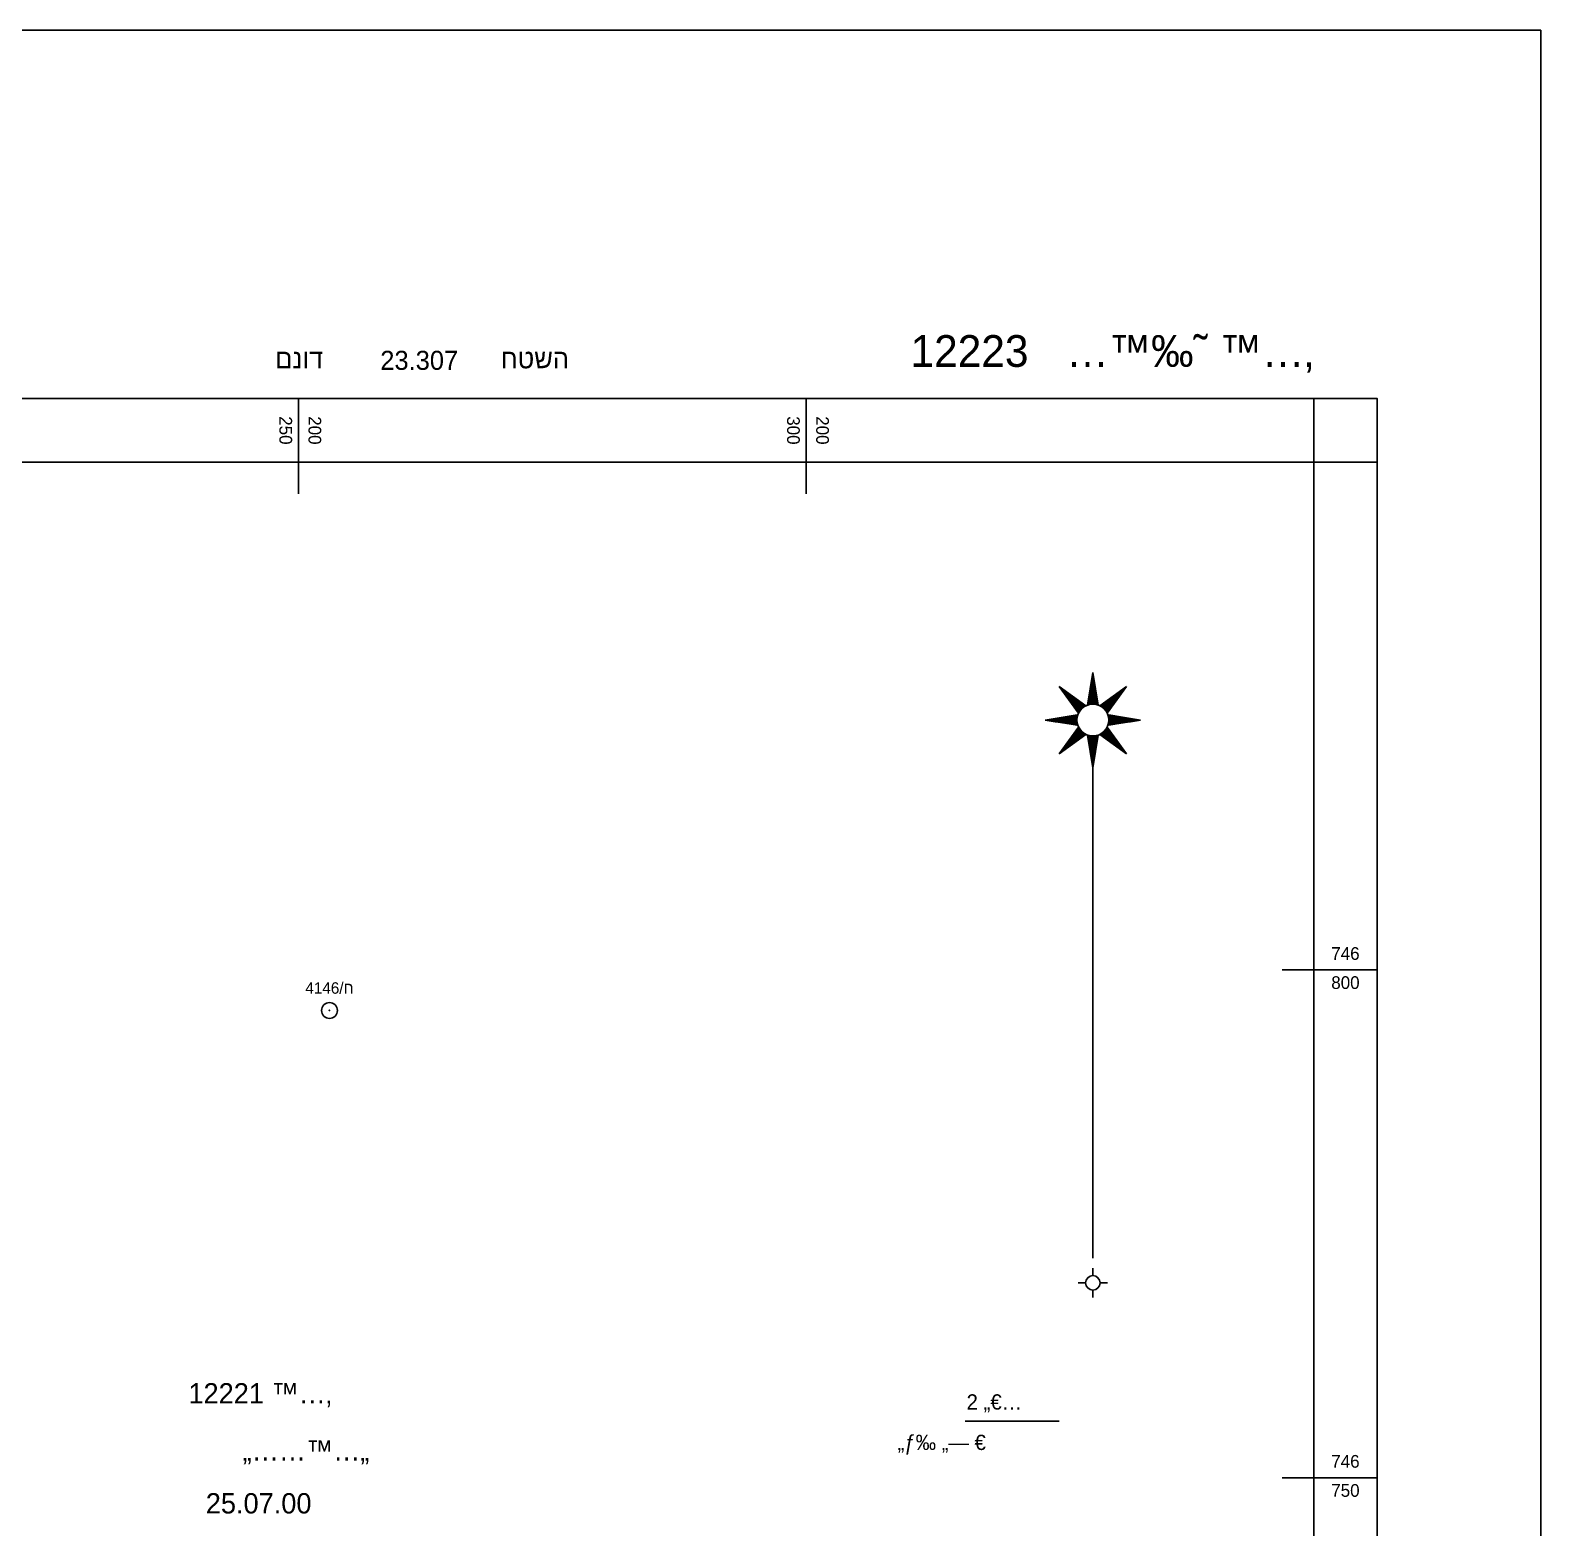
# Model space of a CAD drawing. Header units: feet. Extents: x 199929 to 200372, y 746507 to 746908.
# Drawn here: x 200223.6 to 200372.4, y 746745.1 to 746892.5 of the extents above; entities that cross this region are included whole.
import ezdxf
from ezdxf.enums import TextEntityAlignment as Align

# ---------------------------------------------------------------- set-up
doc = ezdxf.new("R2010")
doc.units = ezdxf.units.FT
doc.header["$LTSCALE"] = 5
doc.header["$MEASUREMENT"] = 0
doc.layers.get('0').update_dxf_attribs({"linetype": 'CONTINUOUS'})
for name, color, linetype in [('1T', 7, 'CONTINUOUS'), ('2GUVER_POLY', 7, 'CONTINUOUS'), ('TR_GILYON', 7, 'CONTINUOUS')]:
    doc.layers.add(name, color=color, linetype=linetype)
doc.styles.add('TRHEBTXT', font='HEBTXT.SHX')

# ---------------------------------------------------------------- blocks, each defined once
blk = doc.blocks.new('TRP0012')
at = {"linetype": 'Continuous'}
for centre, radius in [((0, 0, 3000), 1.25), ((0, 0, 3001), 0.03)]:
    blk.add_circle(centre, radius, dxfattribs=at)
blk.add_point((0, 0))
at = {"style": 'TRHEBTXT', "flags": 8}
blk.add_attdef('NAME', text='', height=1.8, dxfattribs=at).set_placement((0, 2.1), align=Align.BOTTOM_CENTER)
blk.add_attdef('HIGHTM', text='', height=1.6, dxfattribs=at).set_placement((-1.75, 0), align=Align.RIGHT)
blk.add_attdef('HIGHTC', (1.75, 0), '', height=1.6, dxfattribs=at)
blk.add_attdef('MARK', text='', height=2, dxfattribs=at).set_placement((0, -1.75), align=Align.TOP_CENTER)
blk = doc.blocks.new('*U238')
at = {"layer": '1T', "style": 'TRHEBTXT'}
blk.add_text('„……™…„', height=2, dxfattribs=at).set_placement((200244.51, 746751.69))
blk = doc.blocks.new('*U240')
at = {"layer": '1T', "style": 'TRHEBTXT'}
blk.add_text('2 „€…', height=1.5, dxfattribs=at).set_placement((200011.49, 746804.27))
blk = doc.blocks.new('*U244')
at = {"layer": '1T', "style": 'TRHEBTXT'}
blk.add_text('12221 ™…‚', height=2, dxfattribs=at).set_placement((200239.17, 746757.32))
blk = doc.blocks.new('*U258')
at = {"layer": '1T', "style": 'TRHEBTXT'}
blk.add_text('25.07.00', height=2, dxfattribs=at).set_placement((200240.88, 746746.49))
blk = doc.blocks.new('*U269')
at = {"layer": '1T', "style": 'TRHEBTXT'}
blk.add_text('„ƒ‰ „— €', height=1.5, dxfattribs=at).set_placement((200004.69, 746800.29))
blk = doc.blocks.new('GUSHHORZ')
for points in [[(-10, -10), (650, -10), (650, 490), (-10, 490)], [(0, 0), (640, 0), (640, 480), (0, 480)]]:
    blk.add_lwpolyline(points, close=True)
blk = doc.blocks.new('G-TOPM')
at = {"style": 'TRHEBTXT'}
for s, p in [('םנוד', (156.35, 14.77)), ('חטשה', (191.91, 14.77))]:
    blk.add_text(s, height=3, dxfattribs=at).set_placement(p)
at = {"layer": 'TR_GILYON', "style": 'TRHEBTXT'}
for tag, height, p in [('PLACETOP', 5, (0, 13)), ('DISTRICTOP', 3, (-144.1, 13.63)), ('COUNTYTOP', 3, (-78.99, 13.63)), ('AREATOP', 3, (179.04, 13.63))]:
    blk.add_attdef(tag, text='', height=height, dxfattribs=at).set_placement(p, align=Align.BOTTOM_CENTER)
blk = doc.blocks.new('G-TOPR1')
at = {"layer": 'TR_GILYON', "style": 'TRHEBTXT'}
blk.add_text('…™‰˜ ™…‚', height=5, dxfattribs=at).set_placement((0, 15), align=Align.RIGHT)
blk.add_attdef('…™‰˜_™…‚', text='', height=5, dxfattribs=at).set_placement((-44.95, 15), align=Align.RIGHT)
blk = doc.blocks.new('ZAFON-G')
for p, q in [((-34.81, -33.14), (-34.8, -38.14)), ((-40.11, -35.34), (-36.62, -38.91)), ((-39.91, -35.61), (-36.65, -38.95)), ((-39.87, -35.51), (-36.58, -38.88)), ((-39.63, -35.69), (-36.54, -38.84)), ((-35.2, -35.61), (-35.2, -38.17)), ((-35.16, -35.3), (-35.15, -38.17)), ((-35.11, -35), (-35.1, -38.16)), ((-35.06, -34.69), (-35.05, -38.15)), ((-35.01, -34.38), (-35, -38.15)), ((-34.96, -34.07), (-34.95, -38.15)), ((-34.91, -33.76), (-34.9, -38.14)), ((-34.86, -33.45), (-34.85, -38.14)), ((-34.76, -33.46), (-34.75, -38.14)), ((-34.71, -33.77), (-34.7, -38.14)), ((-34.66, -34.09), (-34.65, -38.15)), ((-34.61, -34.41), (-34.6, -38.15)), ((-34.56, -34.72), (-34.55, -38.16)), ((-34.51, -35.04), (-34.5, -38.16)), ((-34.46, -35.36), (-34.45, -38.17)), ((-34.4, -35.67), (-34.4, -38.18)), ((-29.77, -35.53), (-33.09, -38.83)), ((-29.51, -35.34), (-33.06, -38.86)), ((-29.69, -35.59), (-33.02, -38.9)), ((-39.71, -35.89), (-36.68, -38.99)), ((-39.52, -36.16), (-36.72, -39.03)), ((-39.39, -35.86), (-36.51, -38.81)), ((-39.32, -36.44), (-36.75, -39.06)), ((-39.15, -36.03), (-36.47, -38.77)), ((-39.12, -36.71), (-36.78, -39.1)), ((-38.92, -36.99), (-36.81, -39.14)), ((-38.91, -36.21), (-36.43, -38.74)), ((-38.72, -37.26), (-36.84, -39.18)), ((-38.67, -36.38), (-36.4, -38.71)), ((-38.52, -37.54), (-36.87, -39.23)), ((-38.43, -36.56), (-36.36, -38.68)), ((-38.32, -37.81), (-36.9, -39.27)), ((-38.19, -36.73), (-36.32, -38.65)), ((-37.95, -36.9), (-36.28, -38.62)), ((-37.71, -37.08), (-36.23, -38.59)), ((-37.47, -37.25), (-36.19, -38.56)), ((-37.23, -37.42), (-36.15, -38.53)), ((-36.99, -37.6), (-36.11, -38.5)), ((-36.75, -37.77), (-36.06, -38.48)), ((-36.51, -37.95), (-36.02, -38.45)), ((-35.55, -37.78), (-35.55, -38.25)), ((-35.5, -37.47), (-35.5, -38.24)), ((-35.45, -37.16), (-35.45, -38.23)), ((-35.4, -36.85), (-35.4, -38.21)), ((-35.35, -36.54), (-35.35, -38.2)), ((-35.3, -36.23), (-35.3, -38.19)), ((-35.25, -35.92), (-35.25, -38.18)), ((-34.35, -35.99), (-34.35, -38.18)), ((-34.3, -36.3), (-34.3, -38.19)), ((-34.25, -36.62), (-34.25, -38.21)), ((-34.2, -36.94), (-34.2, -38.22)), ((-34.15, -37.25), (-34.15, -38.23)), ((-34.1, -37.57), (-34.1, -38.24)), ((-34.05, -37.88), (-34.05, -38.26)), ((-33.19, -38), (-33.63, -38.44)), ((-32.92, -37.81), (-33.58, -38.47)), ((-32.66, -37.62), (-33.54, -38.49)), ((-32.4, -37.43), (-33.49, -38.52)), ((-32.14, -37.24), (-33.45, -38.55)), ((-31.87, -37.05), (-33.41, -38.57)), ((-31.61, -36.86), (-33.36, -38.6)), ((-31.35, -36.67), (-33.32, -38.63)), ((-31.08, -36.48), (-33.28, -38.66)), ((-30.82, -36.29), (-33.24, -38.69)), ((-30.56, -36.1), (-33.2, -38.73)), ((-30.29, -35.91), (-33.17, -38.76)), ((-30.03, -35.72), (-33.13, -38.79)), ((-29.87, -35.84), (-32.99, -38.93)), ((-30.05, -36.09), (-32.95, -38.97)), ((-30.23, -36.34), (-32.92, -39.01)), ((-30.41, -36.59), (-32.89, -39.04)), ((-30.59, -36.84), (-32.85, -39.08)), ((-30.77, -37.09), (-32.82, -39.12)), ((-30.95, -37.34), (-32.79, -39.16)), ((-31.14, -37.59), (-32.76, -39.2)), ((-31.32, -37.84), (-32.74, -39.25)), ((-41.06, -40.44), (-37.3, -40.44)), ((-40.75, -40.39), (-37.3, -40.39)), ((-40.43, -40.34), (-37.29, -40.34)), ((-40.12, -40.29), (-37.28, -40.29)), ((-39.81, -40.24), (-37.28, -40.24)), ((-39.5, -40.19), (-37.27, -40.19)), ((-39.18, -40.14), (-37.26, -40.14)), ((-38.87, -40.09), (-37.25, -40.09)), ((-38.56, -40.04), (-37.24, -40.04)), ((-38.25, -39.99), (-37.22, -39.99)), ((-38.12, -38.09), (-36.93, -39.31)), ((-37.93, -39.94), (-37.21, -39.94)), ((-37.92, -38.36), (-36.95, -39.36)), ((-37.72, -38.64), (-36.98, -39.4)), ((-37.62, -39.89), (-37.19, -39.89)), ((-37.52, -38.92), (-37, -39.45)), ((-37.32, -39.19), (-37.03, -39.49)), ((-36.27, -38.12), (-35.97, -38.43)), ((-33.45, -38.19), (-33.67, -38.42)), ((-31.5, -38.09), (-32.71, -39.29)), ((-31.68, -38.34), (-32.68, -39.33)), ((-31.86, -38.59), (-32.65, -39.38)), ((-32.04, -38.84), (-32.63, -39.42)), ((-32.22, -39.09), (-32.6, -39.47)), ((-32.4, -39.34), (-32.58, -39.51)), ((-32.31, -39.84), (-32.44, -39.84)), ((-32, -39.89), (-32.42, -39.89)), ((-31.68, -39.94), (-32.41, -39.94)), ((-31.37, -39.99), (-32.4, -39.99)), ((-31.06, -40.04), (-32.38, -40.04)), ((-30.75, -40.09), (-32.37, -40.09)), ((-30.43, -40.14), (-32.36, -40.14)), ((-30.12, -40.19), (-32.35, -40.19)), ((-29.81, -40.24), (-32.34, -40.24)), ((-29.5, -40.29), (-32.33, -40.29)), ((-29.18, -40.34), (-32.33, -40.34)), ((-28.87, -40.39), (-32.32, -40.39)), ((-28.56, -40.44), (-32.32, -40.44)), ((-42.31, -40.64), (-37.31, -40.64)), ((-42, -40.59), (-37.31, -40.59)), ((-42, -40.69), (-37.31, -40.69)), ((-41.68, -40.54), (-37.31, -40.54)), ((-41.68, -40.74), (-37.31, -40.74)), ((-41.37, -40.49), (-37.3, -40.49)), ((-41.37, -40.79), (-37.3, -40.79)), ((-41.06, -40.84), (-37.3, -40.84)), ((-40.75, -40.89), (-37.3, -40.89)), ((-40.43, -40.94), (-37.29, -40.94)), ((-40.12, -40.99), (-37.28, -40.99)), ((-40.11, -45.95), (-36.58, -42.41)), ((-39.93, -45.69), (-36.61, -42.37)), ((-39.86, -45.76), (-36.54, -42.45)), ((-39.81, -41.04), (-37.28, -41.04)), ((-39.74, -45.43), (-36.65, -42.34)), ((-39.6, -45.57), (-36.51, -42.48)), ((-39.56, -45.18), (-36.68, -42.3)), ((-39.5, -41.09), (-37.27, -41.09)), ((-39.37, -44.92), (-36.71, -42.26)), ((-39.34, -45.39), (-36.47, -42.51)), ((-39.18, -41.14), (-37.26, -41.14)), ((-39.18, -44.66), (-36.75, -42.22)), ((-39.09, -45.2), (-36.43, -42.55)), ((-39, -44.41), (-36.78, -42.19)), ((-38.87, -41.19), (-37.25, -41.19)), ((-38.83, -45.02), (-36.39, -42.58)), ((-38.81, -44.15), (-36.81, -42.15)), ((-38.63, -43.89), (-36.84, -42.1)), ((-38.57, -44.83), (-36.35, -42.61)), ((-38.56, -41.24), (-37.24, -41.24)), ((-38.44, -43.64), (-36.87, -42.06)), ((-38.32, -44.65), (-36.31, -42.64)), ((-38.26, -43.38), (-36.9, -42.02)), ((-38.25, -41.29), (-37.22, -41.29)), ((-38.07, -43.13), (-36.92, -41.98)), ((-38.06, -44.46), (-36.27, -42.67)), ((-37.93, -41.34), (-37.21, -41.34)), ((-37.89, -42.87), (-36.95, -41.93)), ((-37.81, -44.28), (-36.23, -42.7)), ((-37.7, -42.61), (-36.98, -41.89)), ((-37.62, -41.39), (-37.19, -41.39)), ((-37.55, -44.09), (-36.19, -42.73)), ((-37.51, -42.36), (-37, -41.84)), ((-37.33, -42.1), (-37.03, -41.8)), ((-37.31, -41.44), (-37.18, -41.44)), ((-37.29, -43.9), (-36.14, -42.76)), ((-37.04, -43.72), (-36.1, -42.78)), ((-36.78, -43.53), (-36.06, -42.81)), ((-36.52, -43.35), (-36.01, -42.83)), ((-33.09, -43.35), (-33.61, -42.83)), ((-32.84, -43.53), (-33.56, -42.81)), ((-32.58, -43.72), (-33.52, -42.78)), ((-32.33, -43.9), (-33.47, -42.76)), ((-32.07, -44.09), (-33.43, -42.73)), ((-31.81, -44.28), (-33.39, -42.7)), ((-31.56, -44.46), (-33.35, -42.67)), ((-31.3, -44.65), (-33.31, -42.64)), ((-31.04, -44.83), (-33.27, -42.61)), ((-30.79, -45.02), (-33.23, -42.58)), ((-30.53, -45.2), (-33.19, -42.55)), ((-30.28, -45.39), (-33.15, -42.51)), ((-30.02, -45.57), (-33.11, -42.48)), ((-29.76, -45.76), (-33.08, -42.45)), ((-29.51, -45.95), (-33.04, -42.41)), ((-29.69, -45.69), (-33.01, -42.37)), ((-29.88, -45.43), (-32.97, -42.34)), ((-30.06, -45.18), (-32.94, -42.3)), ((-30.25, -44.92), (-32.91, -42.26)), ((-30.43, -44.66), (-32.87, -42.22)), ((-30.62, -44.41), (-32.84, -42.19)), ((-30.81, -44.15), (-32.81, -42.15)), ((-30.99, -43.89), (-32.78, -42.1)), ((-31.18, -43.64), (-32.75, -42.06)), ((-31.36, -43.38), (-32.72, -42.02)), ((-31.55, -43.13), (-32.7, -41.98)), ((-31.73, -42.87), (-32.67, -41.93)), ((-31.92, -42.61), (-32.64, -41.89)), ((-32.1, -42.36), (-32.62, -41.84)), ((-32.29, -42.1), (-32.59, -41.8)), ((-32, -41.39), (-32.42, -41.39)), ((-31.68, -41.34), (-32.41, -41.34)), ((-31.37, -41.29), (-32.4, -41.29)), ((-31.06, -41.24), (-32.38, -41.24)), ((-30.75, -41.19), (-32.37, -41.19)), ((-30.43, -41.14), (-32.36, -41.14)), ((-30.12, -41.09), (-32.35, -41.09)), ((-29.81, -41.04), (-32.34, -41.04)), ((-29.18, -40.94), (-32.33, -40.94)), ((-29.5, -40.99), (-32.33, -40.99)), ((-28.56, -40.84), (-32.32, -40.84)), ((-28.87, -40.89), (-32.32, -40.89)), ((-28.25, -40.49), (-32.31, -40.49)), ((-27.93, -40.54), (-32.31, -40.54)), ((-27.62, -40.59), (-32.31, -40.59)), ((-27.31, -40.64), (-32.31, -40.64)), ((-27.62, -40.69), (-32.31, -40.69)), ((-27.93, -40.74), (-32.31, -40.74)), ((-28.25, -40.79), (-32.31, -40.79)), ((-36.27, -43.16), (-35.97, -42.86)), ((-35.56, -43.45), (-35.56, -43.03)), ((-35.51, -43.77), (-35.51, -43.04)), ((-35.46, -44.08), (-35.46, -43.06)), ((-35.41, -44.39), (-35.41, -43.07)), ((-35.36, -44.7), (-35.36, -43.08)), ((-35.31, -45.02), (-35.31, -43.09)), ((-35.26, -45.33), (-35.26, -43.1)), ((-35.21, -45.64), (-35.21, -43.11)), ((-35.16, -45.95), (-35.16, -43.12)), ((-35.11, -46.27), (-35.11, -43.12)), ((-35.06, -46.58), (-35.06, -43.13)), ((-35.01, -46.89), (-35.01, -43.13)), ((-34.96, -47.2), (-34.96, -43.14)), ((-34.91, -47.52), (-34.91, -43.14)), ((-34.86, -47.83), (-34.86, -43.14)), ((-34.81, -48.14), (-34.81, -43.14)), ((-34.76, -47.83), (-34.76, -43.14)), ((-34.71, -47.52), (-34.71, -43.14)), ((-34.66, -47.2), (-34.66, -43.14)), ((-34.61, -46.89), (-34.61, -43.13)), ((-34.56, -46.58), (-34.56, -43.13)), ((-34.51, -46.27), (-34.51, -43.12)), ((-34.46, -45.95), (-34.46, -43.12)), ((-34.41, -45.64), (-34.41, -43.11)), ((-34.36, -45.33), (-34.36, -43.1)), ((-34.31, -45.02), (-34.31, -43.09)), ((-34.26, -44.7), (-34.26, -43.08)), ((-34.21, -44.39), (-34.21, -43.07)), ((-34.16, -44.08), (-34.16, -43.06)), ((-34.11, -43.77), (-34.11, -43.04)), ((-34.06, -43.45), (-34.06, -43.03)), ((-33.35, -43.16), (-33.65, -42.86))]:
    blk.add_line(p, q)
at = {"layer": 'TR_GILYON'}
for p, q in [((-35.63, -38.28), (-34.81, -33.14)), ((-34.81, -33.14), (-33.99, -38.28)), ((-37.06, -39.55), (-40.11, -35.34)), ((-40.11, -35.34), (-35.9, -38.39)), ((-33.72, -38.39), (-29.51, -35.34)), ((-29.51, -35.34), (-32.56, -39.55)), ((-42.31, -40.64), (-37.17, -39.82)), ((-32.45, -39.82), (-27.31, -40.64)), ((-37.17, -41.46), (-42.31, -40.64)), ((-40.11, -45.95), (-37.06, -41.73)), ((-32.56, -41.73), (-29.51, -45.95)), ((-27.31, -40.64), (-32.45, -41.46)), ((-35.9, -42.89), (-40.11, -45.95)), ((-34.81, -48.14), (-35.63, -43)), ((-33.99, -43), (-34.81, -48.14)), ((-29.51, -45.95), (-33.72, -42.89)), ((-34.81, -48.14), (-34.81, -125.38)), ((-34.82, -127), (-34.82, -128.15)), ((-35.96, -129.29), (-37.11, -129.29)), ((-34.81, -130.44), (-34.81, -131.59)), ((-33.66, -129.29), (-32.51, -129.29))]:
    blk.add_line(p, q, dxfattribs=at)
for centre, radius in [((-34.81, -40.64), 2.5), ((-34.81, -129.29), 1.14)]:
    blk.add_circle(centre, radius, dxfattribs=at)

msp = doc.modelspace()

# ---------------------------------------------------------------- linework, layer by layer
for q in [(200350, 746856.25), (200356.25, 746850)]:
    msp.add_line((200350, 746850), q)
msp.add_lwpolyline([(199928.97, 746507.45), (200372.36, 746507.45), (200372.36, 746892.52), (199928.97, 746892.52)], close=True)
at = {"layer": '1T'}
msp.add_line((200315.67, 746755.59), (200324.92, 746755.59), dxfattribs=at)
at = {"layer": 'TR_GILYON'}
for p, q in [((200250, 746856.25), (200250, 746850)), ((200300, 746856.25), (200300, 746850)), ((200250, 746850), (200250, 746846.88)), ((200300, 746850), (200300, 746846.88)), ((200350, 746800), (200346.88, 746800)), ((200350, 746800), (200356.25, 746800)), ((200350, 746750), (200346.88, 746750)), ((200350, 746750), (200356.25, 746750))]:
    msp.add_line(p, q, dxfattribs=at)

# ---------------------------------------------------------------- block references
for name, p in [('*U244', (0, 0)), ('*U240', (304.32, -47.55)), ('*U238', (0, 0)), ('*U269', (304.32, -47.55)), ('*U258', (0, 0))]:
    msp.add_blockref(name, p)
at = {"layer": '2GUVER_POLY', "xscale": 0.625, "yscale": 0.625, "zscale": 0.625}
msp.add_blockref('TRP0012', (200253.06, 746796.01), dxfattribs=at).add_auto_attribs({'NAME': '4146/ח'})
at = {"layer": 'TR_GILYON'}
ref = msp.add_blockref('G-TOPM', (200150, 746850), dxfattribs=dict(at, xscale=0.625, yscale=0.625, zscale=0.625))
ref.add_attrib('AREATOP', '23.307', dxfattribs={"height": 1.875, "style": 'TRHEBTXT'}).set_placement((200261.9, 746858.52), align=Align.BOTTOM_CENTER)
at = {"layer": 'TR_GILYON', "xscale": 0.625, "yscale": 0.625, "zscale": 0.625}
msp.add_blockref('G-TOPR1', (200350, 746850), dxfattribs=at).add_auto_attribs({'…™‰˜_™…‚': '12223'})
for name, p in [('GUSHHORZ', (199950, 746550)), ('ZAFON-G', (200350, 746850))]:
    msp.add_blockref(name, p, dxfattribs=at)

# ---------------------------------------------------------------- texts
at = {"layer": 'TR_GILYON'}
for s, p in [('250', (200249.38, 746853.12)), ('300', (200299.38, 746853.12))]:
    msp.add_text(s, height=1.25, rotation=270, dxfattribs=at).set_placement(p, align=Align.TOP_CENTER)
for p in [(200250.62, 746853.12), (200300.62, 746853.12)]:
    msp.add_text('200', height=1.25, rotation=270, dxfattribs=at).set_placement(p, align=Align.BOTTOM_CENTER)
for p in [(200353.12, 746800.62), (200353.12, 746750.62)]:
    msp.add_text('746', height=1.25, dxfattribs=at).set_placement(p, align=Align.BOTTOM_CENTER)
for s, p in [('800', (200353.12, 746799.38)), ('750', (200353.12, 746749.38))]:
    msp.add_text(s, height=1.25, dxfattribs=at).set_placement(p, align=Align.TOP_CENTER)

doc.saveas('drawing.dxf')
